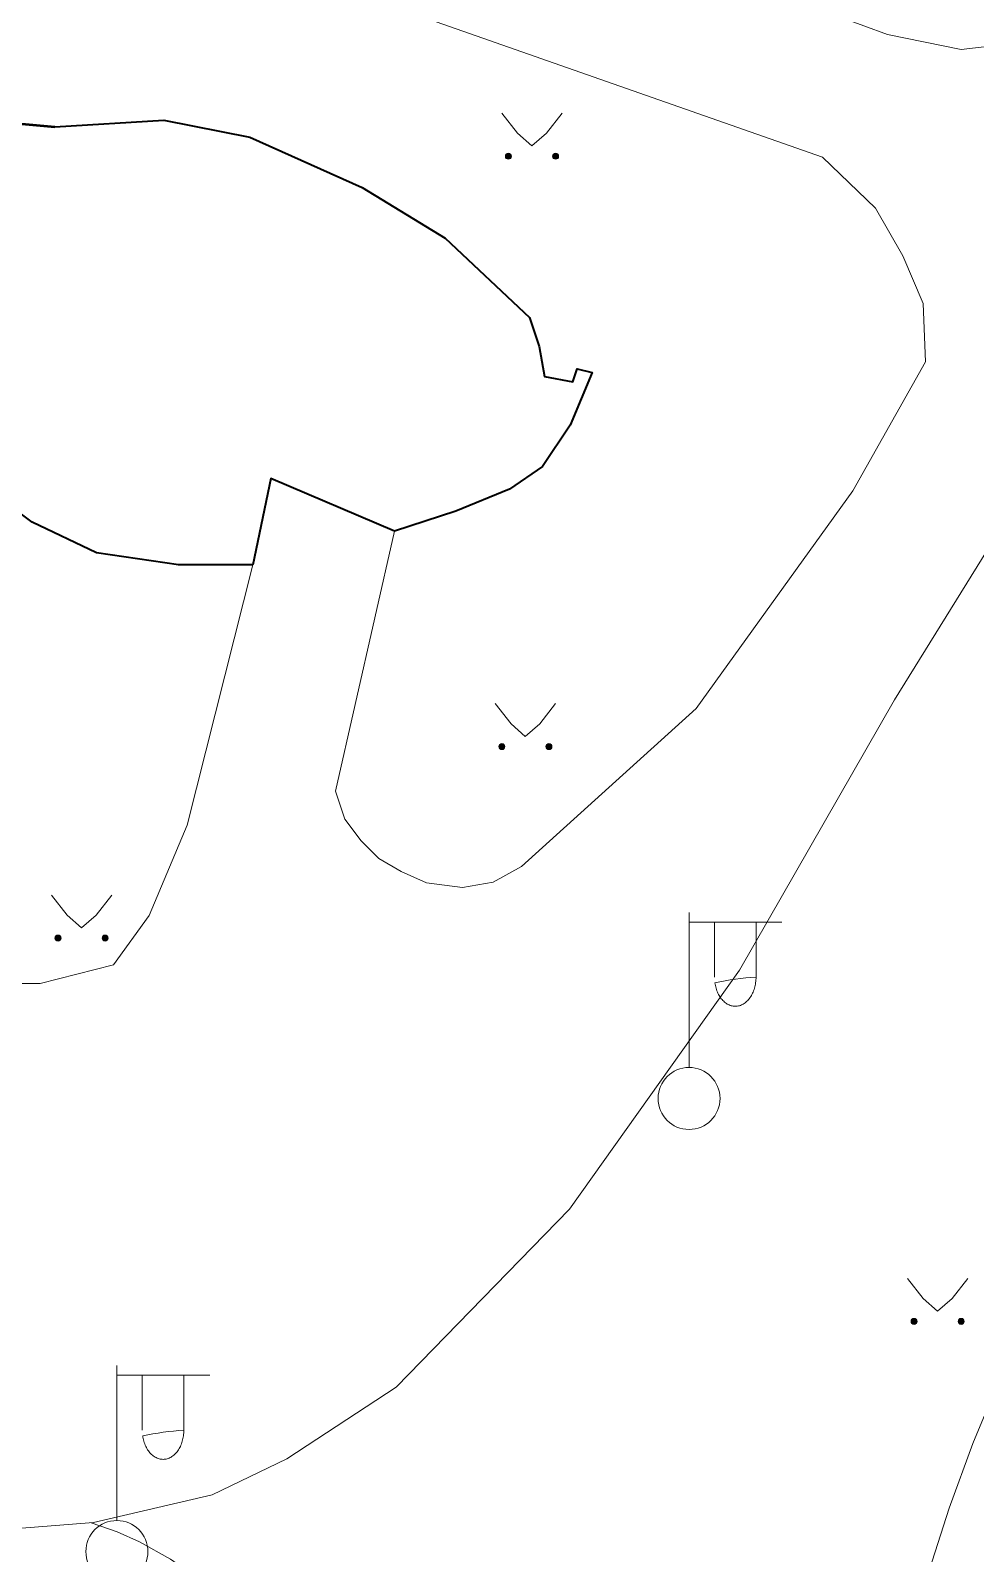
# Model space of a CAD drawing. Extents: x 1000 to 4000, y -5000 to -1000.
# Drawn here: x 1040.65 to 1071.15, y -4865.72 to -4816.58 of the extents above; entities that cross this region are included whole.
import ezdxf

# ---------------------------------------------------------------- set-up
doc = ezdxf.new("R2010")
doc.units = 0
doc.header["$MEASUREMENT"] = 0
for name, color, linetype in [('СЛОЙ_24', 7, 'CONTINUOUS'), ('СЛОЙ_3', 7, 'CONTINUOUS'), ('СЛОЙ_41', 7, 'CONTINUOUS'), ('СЛОЙ_50', 7, 'CONTINUOUS'), ('СЛОЙ_6', 7, 'CONTINUOUS')]:
    doc.layers.add(name, color=color, linetype=linetype)

msp = doc.modelspace()

# ---------------------------------------------------------------- linework, layer by layer
at = {"layer": 'СЛОЙ_24', "color": 253, "linetype": 'Continuous', "lineweight": 0}
for points in [[(1075.18, -4804.001), (1075.631, -4804.691), (1075.878, -4806.548), (1076.011, -4807.317), (1075.836, -4808.752), (1073.787, -4815.035), (1073.545, -4815.337), (1072.161, -4817.016), (1070.691, -4817.191), (1068.311, -4816.701), (1059.142, -4813.34), (1053.892, -4811.799), (1049.832, -4810.749)], [(1066.211, -4820.658), (1052.912, -4816.001), (1049.902, -4815.231), (1040.837, -4815.231)], [(1066.211, -4820.658), (1067.926, -4822.304), (1068.801, -4823.845), (1069.466, -4825.385), (1069.536, -4827.264)], [(1052.402, -4832.725), (1050.49, -4841.123), (1050.801, -4842.026), (1051.324, -4842.719), (1051.889, -4843.292), (1052.612, -4843.713), (1053.432, -4844.073), (1054.589, -4844.231), (1055.583, -4844.055), (1056.494, -4843.555), (1062.14, -4838.447), (1067.191, -4831.431), (1069.536, -4827.264)], [(1073.349, -4830.417), (1068.541, -4838.175), (1063.531, -4846.892), (1058.052, -4854.602), (1052.455, -4860.354), (1048.92, -4862.657), (1046.515, -4863.827), (1042.684, -4864.718), (1038.176, -4865.074), (1033.954, -4865.653), (1029.411, -4865.604)], [(1032.63, -4844.367), (1034.846, -4846.014), (1036.946, -4846.96), (1038.947, -4847.33), (1040.961, -4847.33), (1043.335, -4846.718), (1044.486, -4845.135), (1045.709, -4842.22), (1047.826, -4833.815)]]:
    msp.add_lwpolyline(points, dxfattribs=at)
at = {"layer": 'СЛОЙ_3', "color": 253, "linetype": 'Continuous', "lineweight": 0}
for p, q in [((1061.906, -4850.034), (1061.906, -4845.034)), ((1061.906, -4848.034), (1061.906, -4845.034)), ((1061.906, -4845.348), (1064.906, -4845.348)), ((1062.727, -4847.116), (1062.727, -4845.348)), ((1064.069, -4847.116), (1064.069, -4845.348)), ((1043.438, -4864.653), (1043.438, -4859.653)), ((1043.438, -4862.653), (1043.438, -4859.653)), ((1043.438, -4859.967), (1046.438, -4859.967)), ((1044.259, -4861.735), (1044.259, -4859.967)), ((1045.601, -4861.735), (1045.601, -4859.967))]:
    msp.add_line(p, q, dxfattribs=at)
for points in [[(1064.069, -4847.116, -0.035191), (1064.056, -4847.3, -0.036545), (1064.018, -4847.477, -0.03934), (1063.956, -4847.64, -0.0437), (1063.873, -4847.783, -0.049642), (1063.771, -4847.9, -0.056748), (1063.655, -4847.987, -0.0637), (1063.529, -4848.041, -0.068204), (1063.398, -4848.059, -0.068204), (1063.267, -4848.041, -0.0637), (1063.141, -4847.987, -0.056748), (1063.025, -4847.9, -0.049642), (1062.923, -4847.783, -0.0437), (1062.84, -4847.64, -0.03934), (1062.778, -4847.477, -0.036545), (1062.74, -4847.3, -0.035191)], [(1045.601, -4861.735, -0.035191), (1045.588, -4861.919, -0.036545), (1045.55, -4862.096, -0.03934), (1045.488, -4862.259, -0.0437), (1045.405, -4862.402, -0.049642), (1045.303, -4862.519, -0.056748), (1045.187, -4862.606, -0.0637), (1045.061, -4862.66, -0.068204), (1044.93, -4862.678, -0.068204), (1044.799, -4862.66, -0.0637), (1044.673, -4862.606, -0.056748), (1044.557, -4862.519, -0.049642), (1044.455, -4862.402, -0.0437), (1044.372, -4862.259, -0.03934), (1044.31, -4862.096, -0.036545), (1044.272, -4861.919, -0.035191)]]:
    msp.add_lwpolyline(points, format="xyb", close=True, dxfattribs=at)
for centre in [(1061.906, -4851.034), (1043.438, -4865.653)]:
    msp.add_circle(centre, 1, dxfattribs=at)
at = {"layer": 'СЛОЙ_41', "color": 253, "linetype": 'Continuous', "lineweight": 0}
for p, q in [((1055.863, -4819.242), (1056.373, -4819.892)), ((1057.813, -4819.242), (1057.303, -4819.892)), ((1056.373, -4819.892), (1056.833, -4820.302)), ((1057.303, -4819.892), (1056.833, -4820.302)), ((1055.65, -4838.292), (1056.16, -4838.942)), ((1057.6, -4838.292), (1057.09, -4838.942)), ((1056.16, -4838.942), (1056.62, -4839.352)), ((1057.09, -4838.942), (1056.62, -4839.352)), ((1041.325, -4844.471), (1041.835, -4845.121)), ((1043.275, -4844.471), (1042.765, -4845.121)), ((1041.835, -4845.121), (1042.295, -4845.531)), ((1042.765, -4845.121), (1042.295, -4845.531)), ((1068.954, -4856.838), (1069.464, -4857.488)), ((1070.904, -4856.838), (1070.394, -4857.488)), ((1069.464, -4857.488), (1069.924, -4857.898)), ((1070.394, -4857.488), (1069.924, -4857.898))]:
    msp.add_line(p, q, dxfattribs=at)
for centre in [(1056.077, -4820.632), (1057.598, -4820.632), (1055.864, -4839.68), (1057.385, -4839.68), (1041.539, -4845.859), (1043.06, -4845.859), (1069.168, -4858.226), (1070.689, -4858.226)]:
    msp.add_circle(centre, 0.0976, dxfattribs=at)
for points in [[(1055.981, -4820.651), (1055.979, -4820.632), (1055.981, -4820.612)], [(1055.987, -4820.669), (1055.981, -4820.612), (1055.987, -4820.594)], [(1055.981, -4820.651), (1055.981, -4820.612), (1055.987, -4820.669)], [(1055.996, -4820.686), (1055.987, -4820.594), (1055.996, -4820.577)], [(1055.987, -4820.669), (1055.987, -4820.594), (1055.996, -4820.686)], [(1056.008, -4820.701), (1055.996, -4820.577), (1056.008, -4820.563)], [(1055.996, -4820.686), (1055.996, -4820.577), (1056.008, -4820.701)], [(1056.023, -4820.713), (1056.008, -4820.563), (1056.023, -4820.55)], [(1056.008, -4820.701), (1056.008, -4820.563), (1056.023, -4820.713)], [(1056.04, -4820.722), (1056.023, -4820.55), (1056.04, -4820.541)], [(1056.023, -4820.713), (1056.023, -4820.55), (1056.04, -4820.722)], [(1056.058, -4820.727), (1056.04, -4820.541), (1056.058, -4820.536)], [(1056.04, -4820.722), (1056.04, -4820.541), (1056.058, -4820.727)], [(1056.077, -4820.729), (1056.058, -4820.536), (1056.077, -4820.534)], [(1056.058, -4820.727), (1056.058, -4820.536), (1056.077, -4820.729)], [(1057.502, -4820.651), (1057.5, -4820.632), (1057.502, -4820.612)], [(1057.508, -4820.669), (1057.502, -4820.612), (1057.508, -4820.594)], [(1057.502, -4820.651), (1057.502, -4820.612), (1057.508, -4820.669)], [(1057.517, -4820.686), (1057.508, -4820.594), (1057.517, -4820.577)], [(1057.508, -4820.669), (1057.508, -4820.594), (1057.517, -4820.686)], [(1057.529, -4820.701), (1057.517, -4820.577), (1057.529, -4820.563)], [(1057.517, -4820.686), (1057.517, -4820.577), (1057.529, -4820.701)], [(1057.544, -4820.713), (1057.529, -4820.563), (1057.544, -4820.55)], [(1057.529, -4820.701), (1057.529, -4820.563), (1057.544, -4820.713)], [(1057.561, -4820.722), (1057.544, -4820.55), (1057.561, -4820.541)], [(1057.544, -4820.713), (1057.544, -4820.55), (1057.561, -4820.722)], [(1057.579, -4820.727), (1057.561, -4820.541), (1057.579, -4820.536)], [(1057.561, -4820.722), (1057.561, -4820.541), (1057.579, -4820.727)], [(1057.598, -4820.729), (1057.579, -4820.536), (1057.598, -4820.534)], [(1057.579, -4820.727), (1057.579, -4820.536), (1057.598, -4820.729)], [(1055.768, -4839.699), (1055.766, -4839.68), (1055.768, -4839.661)], [(1055.773, -4839.717), (1055.768, -4839.661), (1055.773, -4839.643)], [(1055.768, -4839.699), (1055.768, -4839.661), (1055.773, -4839.717)], [(1055.782, -4839.734), (1055.773, -4839.643), (1055.782, -4839.626)], [(1055.773, -4839.717), (1055.773, -4839.643), (1055.782, -4839.734)], [(1055.795, -4839.749), (1055.782, -4839.626), (1055.795, -4839.611)], [(1055.782, -4839.734), (1055.782, -4839.626), (1055.795, -4839.749)], [(1055.809, -4839.761), (1055.795, -4839.611), (1055.809, -4839.599)], [(1055.795, -4839.749), (1055.795, -4839.611), (1055.809, -4839.761)], [(1055.826, -4839.77), (1055.809, -4839.599), (1055.826, -4839.59)], [(1055.809, -4839.761), (1055.809, -4839.599), (1055.826, -4839.77)], [(1055.845, -4839.776), (1055.826, -4839.59), (1055.845, -4839.584)], [(1055.826, -4839.77), (1055.826, -4839.59), (1055.845, -4839.776)], [(1055.864, -4839.778), (1055.845, -4839.584), (1055.864, -4839.582)], [(1055.845, -4839.776), (1055.845, -4839.584), (1055.864, -4839.778)], [(1057.289, -4839.699), (1057.287, -4839.68), (1057.289, -4839.661)], [(1057.294, -4839.717), (1057.289, -4839.661), (1057.294, -4839.643)], [(1057.289, -4839.699), (1057.289, -4839.661), (1057.294, -4839.717)], [(1057.303, -4839.734), (1057.294, -4839.643), (1057.303, -4839.626)], [(1057.294, -4839.717), (1057.294, -4839.643), (1057.303, -4839.734)], [(1057.316, -4839.749), (1057.303, -4839.626), (1057.316, -4839.611)], [(1057.303, -4839.734), (1057.303, -4839.626), (1057.316, -4839.749)], [(1057.33, -4839.761), (1057.316, -4839.611), (1057.33, -4839.599)], [(1057.316, -4839.749), (1057.316, -4839.611), (1057.33, -4839.761)], [(1057.347, -4839.77), (1057.33, -4839.599), (1057.347, -4839.59)], [(1057.33, -4839.761), (1057.33, -4839.599), (1057.347, -4839.77)], [(1057.366, -4839.776), (1057.347, -4839.59), (1057.366, -4839.584)], [(1057.347, -4839.77), (1057.347, -4839.59), (1057.366, -4839.776)], [(1057.385, -4839.778), (1057.366, -4839.584), (1057.385, -4839.582)], [(1057.366, -4839.776), (1057.366, -4839.584), (1057.385, -4839.778)], [(1041.443, -4845.878), (1041.441, -4845.859), (1041.443, -4845.84)], [(1041.448, -4845.896), (1041.443, -4845.84), (1041.448, -4845.822)], [(1041.443, -4845.878), (1041.443, -4845.84), (1041.448, -4845.896)], [(1041.457, -4845.913), (1041.448, -4845.822), (1041.457, -4845.805)], [(1041.448, -4845.896), (1041.448, -4845.822), (1041.457, -4845.913)], [(1041.47, -4845.928), (1041.457, -4845.805), (1041.47, -4845.79)], [(1041.457, -4845.913), (1041.457, -4845.805), (1041.47, -4845.928)], [(1041.484, -4845.94), (1041.47, -4845.79), (1041.484, -4845.778)], [(1041.47, -4845.928), (1041.47, -4845.79), (1041.484, -4845.94)], [(1041.501, -4845.949), (1041.484, -4845.778), (1041.501, -4845.769)], [(1041.484, -4845.94), (1041.484, -4845.778), (1041.501, -4845.949)], [(1041.52, -4845.955), (1041.501, -4845.769), (1041.52, -4845.763)], [(1041.501, -4845.949), (1041.501, -4845.769), (1041.52, -4845.955)], [(1041.539, -4845.957), (1041.52, -4845.763), (1041.539, -4845.761)], [(1041.52, -4845.955), (1041.52, -4845.763), (1041.539, -4845.957)], [(1042.964, -4845.878), (1042.962, -4845.859), (1042.964, -4845.84)], [(1042.969, -4845.896), (1042.964, -4845.84), (1042.969, -4845.822)], [(1042.964, -4845.878), (1042.964, -4845.84), (1042.969, -4845.896)], [(1042.978, -4845.913), (1042.969, -4845.822), (1042.978, -4845.805)], [(1042.969, -4845.896), (1042.969, -4845.822), (1042.978, -4845.913)], [(1042.991, -4845.928), (1042.978, -4845.805), (1042.991, -4845.79)], [(1042.978, -4845.913), (1042.978, -4845.805), (1042.991, -4845.928)], [(1043.005, -4845.94), (1042.991, -4845.79), (1043.005, -4845.778)], [(1042.991, -4845.928), (1042.991, -4845.79), (1043.005, -4845.94)], [(1043.022, -4845.949), (1043.005, -4845.778), (1043.022, -4845.769)], [(1043.005, -4845.94), (1043.005, -4845.778), (1043.022, -4845.949)], [(1043.041, -4845.955), (1043.022, -4845.769), (1043.041, -4845.763)], [(1043.022, -4845.949), (1043.022, -4845.769), (1043.041, -4845.955)], [(1043.06, -4845.957), (1043.041, -4845.763), (1043.06, -4845.761)], [(1043.041, -4845.955), (1043.041, -4845.763), (1043.06, -4845.957)], [(1069.086, -4858.28), (1069.077, -4858.189), (1069.086, -4858.172)], [(1069.099, -4858.295), (1069.086, -4858.172), (1069.099, -4858.157)], [(1069.086, -4858.28), (1069.086, -4858.172), (1069.099, -4858.295)], [(1069.113, -4858.307), (1069.099, -4858.157), (1069.113, -4858.145)], [(1069.099, -4858.295), (1069.099, -4858.157), (1069.113, -4858.307)], [(1069.13, -4858.316), (1069.113, -4858.145), (1069.13, -4858.136)], [(1069.113, -4858.307), (1069.113, -4858.145), (1069.13, -4858.316)], [(1069.149, -4858.322), (1069.13, -4858.136), (1069.149, -4858.13)], [(1069.13, -4858.316), (1069.13, -4858.136), (1069.149, -4858.322)], [(1069.168, -4858.324), (1069.149, -4858.13), (1069.168, -4858.128)], [(1069.149, -4858.322), (1069.149, -4858.13), (1069.168, -4858.324)], [(1070.607, -4858.28), (1070.598, -4858.189), (1070.607, -4858.172)], [(1070.62, -4858.295), (1070.607, -4858.172), (1070.62, -4858.157)], [(1070.607, -4858.28), (1070.607, -4858.172), (1070.62, -4858.295)], [(1070.634, -4858.307), (1070.62, -4858.157), (1070.634, -4858.145)], [(1070.62, -4858.295), (1070.62, -4858.157), (1070.634, -4858.307)], [(1070.651, -4858.316), (1070.634, -4858.145), (1070.651, -4858.136)], [(1070.634, -4858.307), (1070.634, -4858.145), (1070.651, -4858.316)], [(1070.67, -4858.322), (1070.651, -4858.136), (1070.67, -4858.13)], [(1070.651, -4858.316), (1070.651, -4858.136), (1070.67, -4858.322)], [(1070.689, -4858.324), (1070.67, -4858.13), (1070.689, -4858.128)], [(1070.67, -4858.322), (1070.67, -4858.13), (1070.689, -4858.324)], [(1069.072, -4858.245), (1069.07, -4858.226), (1069.072, -4858.207)], [(1069.077, -4858.263), (1069.072, -4858.207), (1069.077, -4858.189)], [(1069.072, -4858.245), (1069.072, -4858.207), (1069.077, -4858.263)], [(1069.077, -4858.263), (1069.077, -4858.189), (1069.086, -4858.28)], [(1070.593, -4858.245), (1070.591, -4858.226), (1070.593, -4858.207)], [(1070.598, -4858.263), (1070.593, -4858.207), (1070.598, -4858.189)], [(1070.593, -4858.245), (1070.593, -4858.207), (1070.598, -4858.263)], [(1070.598, -4858.263), (1070.598, -4858.189), (1070.607, -4858.28)]]:
    msp.add_solid(points, dxfattribs=at)
at = {"layer": 'СЛОЙ_41', "color": 253, "linetype": 'Continuous', "lineweight": 0, "extrusion": (0, 0, -1)}
for points in [[(-1056.077, -4820.729), (-1056.077, -4820.534), (-1056.096, -4820.727)], [(-1056.096, -4820.727), (-1056.077, -4820.534), (-1056.096, -4820.536)], [(-1056.096, -4820.727), (-1056.096, -4820.536), (-1056.114, -4820.722)], [(-1056.114, -4820.722), (-1056.096, -4820.536), (-1056.114, -4820.541)], [(-1056.114, -4820.722), (-1056.114, -4820.541), (-1056.131, -4820.713)], [(-1056.131, -4820.713), (-1056.114, -4820.541), (-1056.131, -4820.55)], [(-1056.131, -4820.713), (-1056.131, -4820.55), (-1056.146, -4820.701)], [(-1056.146, -4820.701), (-1056.131, -4820.55), (-1056.146, -4820.563)], [(-1056.146, -4820.701), (-1056.146, -4820.563), (-1056.158, -4820.686)], [(-1056.158, -4820.686), (-1056.146, -4820.563), (-1056.158, -4820.577)], [(-1056.158, -4820.686), (-1056.158, -4820.577), (-1056.167, -4820.669)], [(-1056.167, -4820.669), (-1056.158, -4820.577), (-1056.167, -4820.594)], [(-1056.167, -4820.669), (-1056.167, -4820.594), (-1056.173, -4820.651)], [(-1056.173, -4820.651), (-1056.167, -4820.594), (-1056.173, -4820.612)], [(-1056.173, -4820.651), (-1056.173, -4820.612), (-1056.175, -4820.632)], [(-1057.598, -4820.729), (-1057.598, -4820.534), (-1057.617, -4820.727)], [(-1057.617, -4820.727), (-1057.598, -4820.534), (-1057.617, -4820.536)], [(-1057.617, -4820.727), (-1057.617, -4820.536), (-1057.635, -4820.722)], [(-1057.635, -4820.722), (-1057.617, -4820.536), (-1057.635, -4820.541)], [(-1057.635, -4820.722), (-1057.635, -4820.541), (-1057.652, -4820.713)], [(-1057.652, -4820.713), (-1057.635, -4820.541), (-1057.652, -4820.55)], [(-1057.652, -4820.713), (-1057.652, -4820.55), (-1057.667, -4820.701)], [(-1057.667, -4820.701), (-1057.652, -4820.55), (-1057.667, -4820.563)], [(-1057.667, -4820.701), (-1057.667, -4820.563), (-1057.679, -4820.686)], [(-1057.679, -4820.686), (-1057.667, -4820.563), (-1057.679, -4820.577)], [(-1057.679, -4820.686), (-1057.679, -4820.577), (-1057.688, -4820.669)], [(-1057.688, -4820.669), (-1057.679, -4820.577), (-1057.688, -4820.594)], [(-1057.688, -4820.669), (-1057.688, -4820.594), (-1057.694, -4820.651)], [(-1057.694, -4820.651), (-1057.688, -4820.594), (-1057.694, -4820.612)], [(-1057.694, -4820.651), (-1057.694, -4820.612), (-1057.696, -4820.632)], [(-1055.864, -4839.778), (-1055.864, -4839.582), (-1055.883, -4839.776)], [(-1055.883, -4839.776), (-1055.864, -4839.582), (-1055.883, -4839.584)], [(-1055.883, -4839.776), (-1055.883, -4839.584), (-1055.901, -4839.77)], [(-1055.901, -4839.77), (-1055.883, -4839.584), (-1055.901, -4839.59)], [(-1055.901, -4839.77), (-1055.901, -4839.59), (-1055.918, -4839.761)], [(-1055.918, -4839.761), (-1055.901, -4839.59), (-1055.918, -4839.599)], [(-1055.918, -4839.761), (-1055.918, -4839.599), (-1055.933, -4839.749)], [(-1055.933, -4839.749), (-1055.918, -4839.599), (-1055.933, -4839.611)], [(-1055.933, -4839.749), (-1055.933, -4839.611), (-1055.945, -4839.734)], [(-1055.945, -4839.734), (-1055.933, -4839.611), (-1055.945, -4839.626)], [(-1055.945, -4839.734), (-1055.945, -4839.626), (-1055.954, -4839.717)], [(-1055.954, -4839.717), (-1055.945, -4839.626), (-1055.954, -4839.643)], [(-1055.954, -4839.717), (-1055.954, -4839.643), (-1055.959, -4839.699)], [(-1055.959, -4839.699), (-1055.954, -4839.643), (-1055.959, -4839.661)], [(-1055.959, -4839.699), (-1055.959, -4839.661), (-1055.961, -4839.68)], [(-1057.385, -4839.778), (-1057.385, -4839.582), (-1057.404, -4839.776)], [(-1057.404, -4839.776), (-1057.385, -4839.582), (-1057.404, -4839.584)], [(-1057.404, -4839.776), (-1057.404, -4839.584), (-1057.422, -4839.77)], [(-1057.422, -4839.77), (-1057.404, -4839.584), (-1057.422, -4839.59)], [(-1057.422, -4839.77), (-1057.422, -4839.59), (-1057.439, -4839.761)], [(-1057.439, -4839.761), (-1057.422, -4839.59), (-1057.439, -4839.599)], [(-1057.439, -4839.761), (-1057.439, -4839.599), (-1057.454, -4839.749)], [(-1057.454, -4839.749), (-1057.439, -4839.599), (-1057.454, -4839.611)], [(-1057.454, -4839.749), (-1057.454, -4839.611), (-1057.466, -4839.734)], [(-1057.466, -4839.734), (-1057.454, -4839.611), (-1057.466, -4839.626)], [(-1057.466, -4839.734), (-1057.466, -4839.626), (-1057.475, -4839.717)], [(-1057.475, -4839.717), (-1057.466, -4839.626), (-1057.475, -4839.643)], [(-1057.475, -4839.717), (-1057.475, -4839.643), (-1057.48, -4839.699)], [(-1057.48, -4839.699), (-1057.475, -4839.643), (-1057.48, -4839.661)], [(-1057.48, -4839.699), (-1057.48, -4839.661), (-1057.482, -4839.68)], [(-1041.539, -4845.957), (-1041.539, -4845.761), (-1041.558, -4845.955)], [(-1041.558, -4845.955), (-1041.539, -4845.761), (-1041.558, -4845.763)], [(-1041.558, -4845.955), (-1041.558, -4845.763), (-1041.576, -4845.949)], [(-1041.576, -4845.949), (-1041.558, -4845.763), (-1041.576, -4845.769)], [(-1041.576, -4845.949), (-1041.576, -4845.769), (-1041.593, -4845.94)], [(-1041.593, -4845.94), (-1041.576, -4845.769), (-1041.593, -4845.778)], [(-1041.593, -4845.94), (-1041.593, -4845.778), (-1041.608, -4845.928)], [(-1041.608, -4845.928), (-1041.593, -4845.778), (-1041.608, -4845.79)], [(-1041.608, -4845.928), (-1041.608, -4845.79), (-1041.62, -4845.913)], [(-1041.62, -4845.913), (-1041.608, -4845.79), (-1041.62, -4845.805)], [(-1041.62, -4845.913), (-1041.62, -4845.805), (-1041.629, -4845.896)], [(-1041.629, -4845.896), (-1041.62, -4845.805), (-1041.629, -4845.822)], [(-1041.629, -4845.896), (-1041.629, -4845.822), (-1041.634, -4845.878)], [(-1041.634, -4845.878), (-1041.629, -4845.822), (-1041.634, -4845.84)], [(-1041.634, -4845.878), (-1041.634, -4845.84), (-1041.636, -4845.859)], [(-1043.06, -4845.957), (-1043.06, -4845.761), (-1043.079, -4845.955)], [(-1043.079, -4845.955), (-1043.06, -4845.761), (-1043.079, -4845.763)], [(-1043.079, -4845.955), (-1043.079, -4845.763), (-1043.097, -4845.949)], [(-1043.097, -4845.949), (-1043.079, -4845.763), (-1043.097, -4845.769)], [(-1043.097, -4845.949), (-1043.097, -4845.769), (-1043.114, -4845.94)], [(-1043.114, -4845.94), (-1043.097, -4845.769), (-1043.114, -4845.778)], [(-1043.114, -4845.94), (-1043.114, -4845.778), (-1043.129, -4845.928)], [(-1043.129, -4845.928), (-1043.114, -4845.778), (-1043.129, -4845.79)], [(-1043.129, -4845.928), (-1043.129, -4845.79), (-1043.141, -4845.913)], [(-1043.141, -4845.913), (-1043.129, -4845.79), (-1043.141, -4845.805)], [(-1043.141, -4845.913), (-1043.141, -4845.805), (-1043.15, -4845.896)], [(-1043.15, -4845.896), (-1043.141, -4845.805), (-1043.15, -4845.822)], [(-1043.15, -4845.896), (-1043.15, -4845.822), (-1043.155, -4845.878)], [(-1043.155, -4845.878), (-1043.15, -4845.822), (-1043.155, -4845.84)], [(-1043.155, -4845.878), (-1043.155, -4845.84), (-1043.157, -4845.859)], [(-1069.168, -4858.324), (-1069.168, -4858.128), (-1069.187, -4858.322)], [(-1069.187, -4858.322), (-1069.168, -4858.128), (-1069.187, -4858.13)], [(-1069.187, -4858.322), (-1069.187, -4858.13), (-1069.205, -4858.316)], [(-1069.205, -4858.316), (-1069.187, -4858.13), (-1069.205, -4858.136)], [(-1069.205, -4858.316), (-1069.205, -4858.136), (-1069.222, -4858.307)], [(-1069.222, -4858.307), (-1069.205, -4858.136), (-1069.222, -4858.145)], [(-1069.222, -4858.307), (-1069.222, -4858.145), (-1069.237, -4858.295)], [(-1069.237, -4858.295), (-1069.222, -4858.145), (-1069.237, -4858.157)], [(-1069.237, -4858.295), (-1069.237, -4858.157), (-1069.249, -4858.28)], [(-1069.249, -4858.28), (-1069.237, -4858.157), (-1069.249, -4858.172)], [(-1069.249, -4858.28), (-1069.249, -4858.172), (-1069.258, -4858.263)], [(-1069.258, -4858.263), (-1069.249, -4858.172), (-1069.258, -4858.189)], [(-1070.689, -4858.324), (-1070.689, -4858.128), (-1070.708, -4858.322)], [(-1070.708, -4858.322), (-1070.689, -4858.128), (-1070.708, -4858.13)], [(-1070.708, -4858.322), (-1070.708, -4858.13), (-1070.726, -4858.316)], [(-1070.726, -4858.316), (-1070.708, -4858.13), (-1070.726, -4858.136)], [(-1070.726, -4858.316), (-1070.726, -4858.136), (-1070.743, -4858.307)], [(-1070.743, -4858.307), (-1070.726, -4858.136), (-1070.743, -4858.145)], [(-1070.743, -4858.307), (-1070.743, -4858.145), (-1070.758, -4858.295)], [(-1070.758, -4858.295), (-1070.743, -4858.145), (-1070.758, -4858.157)], [(-1070.758, -4858.295), (-1070.758, -4858.157), (-1070.77, -4858.28)], [(-1070.77, -4858.28), (-1070.758, -4858.157), (-1070.77, -4858.172)], [(-1070.77, -4858.28), (-1070.77, -4858.172), (-1070.779, -4858.263)], [(-1070.779, -4858.263), (-1070.77, -4858.172), (-1070.779, -4858.189)], [(-1069.258, -4858.263), (-1069.258, -4858.189), (-1069.263, -4858.245)], [(-1069.263, -4858.245), (-1069.258, -4858.189), (-1069.263, -4858.207)], [(-1069.263, -4858.245), (-1069.263, -4858.207), (-1069.265, -4858.226)], [(-1070.779, -4858.263), (-1070.779, -4858.189), (-1070.784, -4858.245)], [(-1070.784, -4858.245), (-1070.779, -4858.189), (-1070.784, -4858.207)], [(-1070.784, -4858.245), (-1070.784, -4858.207), (-1070.786, -4858.226)]]:
    msp.add_solid(points, dxfattribs=at)
at = {"layer": 'СЛОЙ_50', "color": 253, "linetype": 'Continuous', "lineweight": 0}
for points in [[(1099.536, -4814.628), (1097.81, -4818.199), (1095.898, -4821.692), (1094.537, -4823.986), (1091.653, -4828.505), (1087.073, -4835.179), (1080.917, -4844.059), (1077.999, -4848.566), (1076.168, -4851.618), (1075.295, -4853.163), (1074.049, -4855.505), (1072.341, -4859.086), (1071.068, -4862.169), (1070.3, -4864.258), (1068.94, -4868.51), (1068.339, -4870.668), (1067.273, -4875.043), (1066.363, -4879.483), (1065.826, -4882.472), (1065.274, -4885.97)], [(1042.604, -4864.724), (1043.45, -4865.018), (1044.172, -4865.344), (1045.174, -4865.898), (1046.077, -4866.531), (1046.492, -4866.877), (1047.247, -4867.628), (1047.588, -4868.034), (1048.053, -4868.678), (1048.617, -4869.667), (1048.858, -4870.194), (1049.166, -4871.027), (1049.177, -4871.068)]]:
    msp.add_lwpolyline(points, dxfattribs=at)
at = {"layer": 'СЛОЙ_6', "color": 253, "linetype": 'Continuous', "lineweight": 50}
msp.add_line((1039.531, -4819.513), (1041.441, -4819.68), dxfattribs=at)
at = {"layer": 'СЛОЙ_6', "color": 253, "linetype": 'Continuous', "lineweight": 40}
for points in [[(1041.441, -4819.68), (1044.954, -4819.469), (1047.734, -4820.019), (1051.36, -4821.644), (1054.038, -4823.28), (1056.754, -4825.834), (1057.07, -4826.767), (1057.24, -4827.742), (1058.16, -4827.917), (1058.29, -4827.494), (1058.784, -4827.607), (1058.064, -4829.315), (1057.175, -4830.642), (1056.115, -4831.376), (1054.381, -4832.086), (1052.402, -4832.725)], [(1047.826, -4833.815), (1045.427, -4833.815), (1042.781, -4833.426), (1040.7, -4832.438), (1038.431, -4830.739)], [(1052.402, -4832.725), (1048.408, -4831.03), (1047.826, -4833.815)]]:
    msp.add_lwpolyline(points, dxfattribs=at)

doc.saveas('drawing.dxf')
